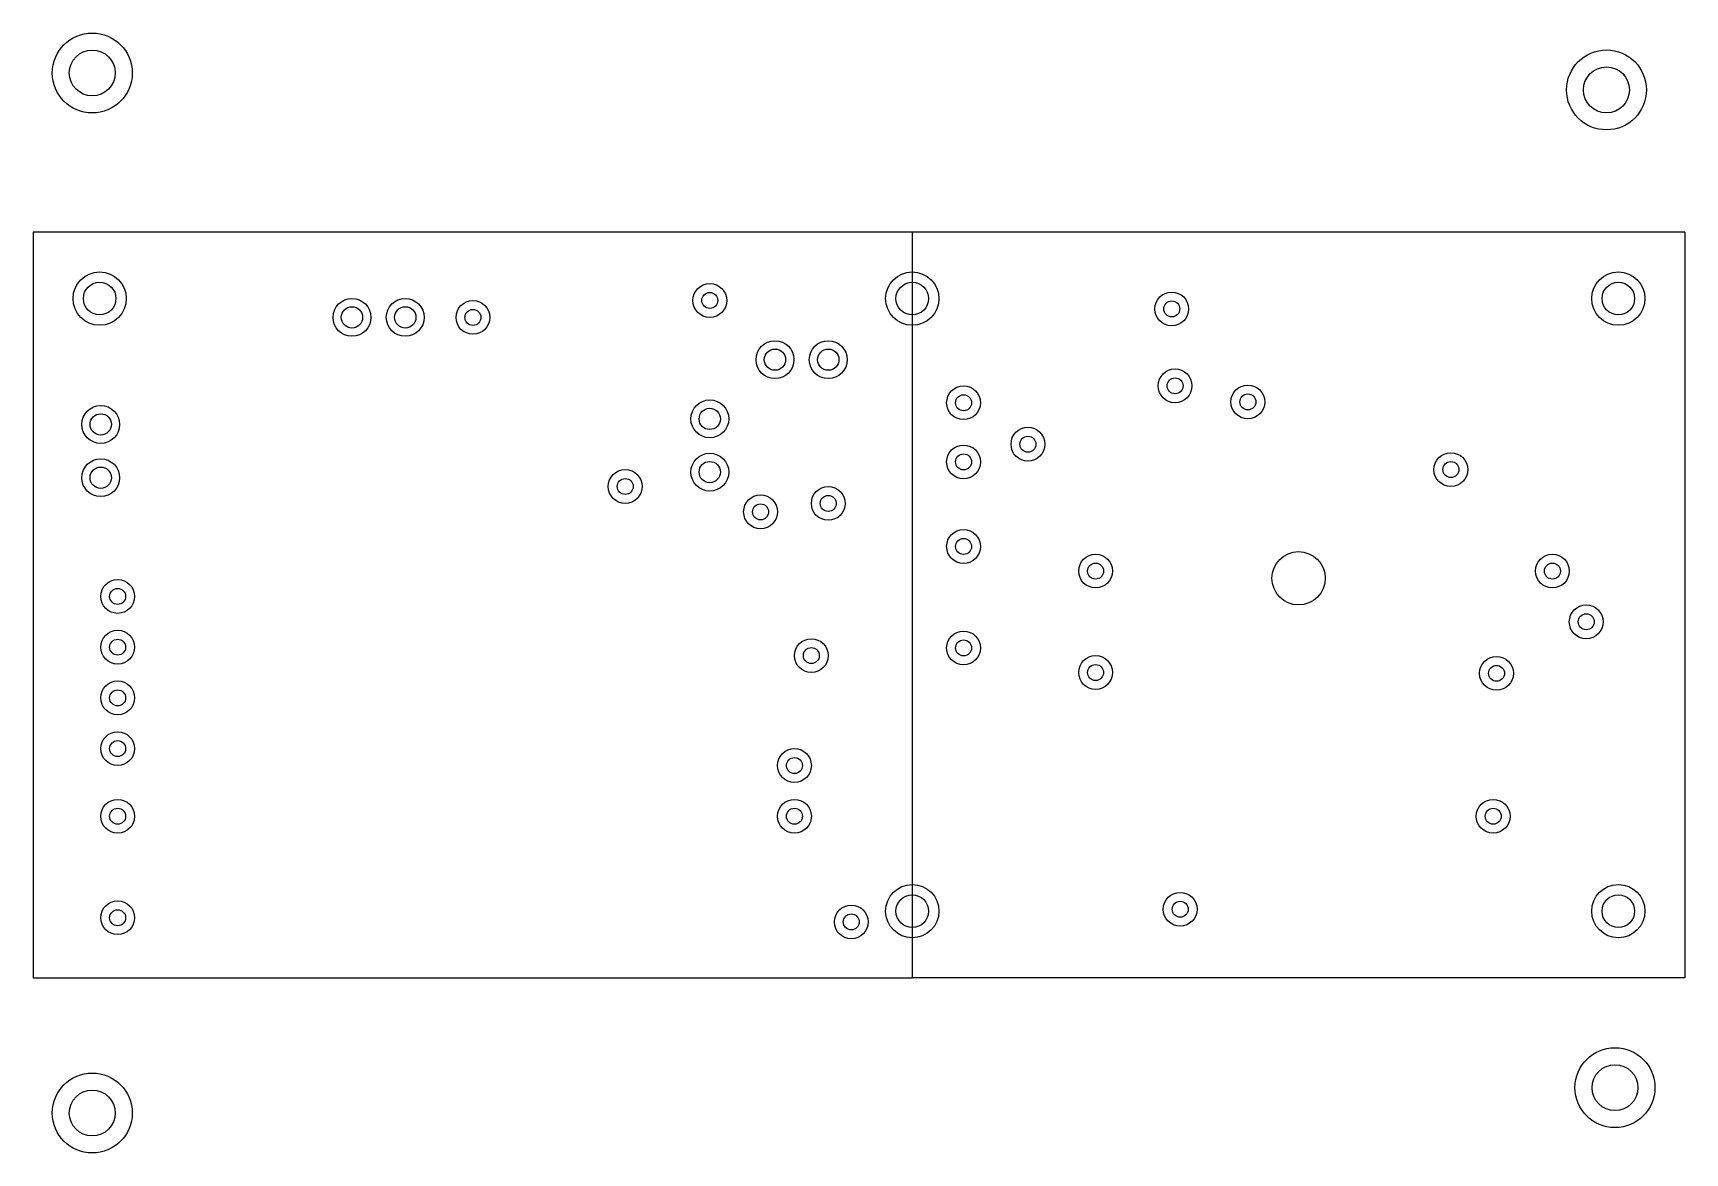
# Model space of a CAD drawing. Extents: x 0 to 62, y -6.6 to 35.5.
import ezdxf

# ---------------------------------------------------------------- set-up
doc = ezdxf.new("R2010")
doc.units = 0
for name, color, linetype in [('116', 5, 'CONTINUOUS'), ('17', 82, 'CONTINUOUS'), ('18', 82, 'CONTINUOUS'), ('20', 7, 'CONTINUOUS'), ('44', 253, 'CONTINUOUS')]:
    doc.layers.add(name, color=color, linetype=linetype)

# ---------------------------------------------------------------- blocks, each defined once
blk = doc.blocks.new('ROUNDP')
blk.add_circle((0, 0), 0.5)
blk = doc.blocks.new('ROUNDV')
blk.add_circle((0, 0), 0.5)

msp = doc.modelspace()

# ---------------------------------------------------------------- linework, layer by layer
at = {"layer": '116'}
for centre, radius in [((2.223, 33.973), 0.862), ((59.055, 33.337), 0.862), ((2.5, 25.5), 0.612), ((33, 25.5), 0.612), ((59.5, 25.5), 0.612), ((33, 2.5), 0.612), ((59.5, 2.5), 0.612), ((59.373, -4.128), 0.862), ((2.223, -5.08), 0.862)]:
    msp.add_circle(centre, radius, dxfattribs=at)
at = {"layer": '20'}
for p, q in [((33, 28), (0, 28)), ((0, 28), (0, 0)), ((33, 28), (33, 0)), ((62, 28), (33, 28)), ((62, 28), (62, 0)), ((0, 0), (33, 0)), ((62, 0), (33, 0))]:
    msp.add_line(p, q, dxfattribs=at)
for centre, radius in [((2.2225, 33.9725), 1.5), ((59.055, 33.3375), 1.5), ((2.5, 25.5), 1), ((33, 25.5), 1), ((59.5, 25.5), 1), ((47.5, 15), 1), ((33, 2.5), 1), ((59.5, 2.5), 1), ((59.3725, -4.1275), 1.5), ((2.2225, -5.08), 1.5)]:
    msp.add_circle(centre, radius, dxfattribs=at)
at = {"layer": '44'}
for centre, radius in [((25.401, 25.43), 0.3), ((11.97, 24.795), 0.4), ((13.97, 24.795), 0.4), ((16.51, 24.795), 0.3), ((42.7375, 25.1125), 0.3), ((27.846, 23.2074), 0.4), ((29.846, 23.2074), 0.4), ((42.8625, 22.225), 0.3), ((34.925, 21.59), 0.3), ((45.595, 21.62), 0.3), ((2.54, 20.775), 0.4), ((25.4, 20.985), 0.4), ((37.34, 20.0325), 0.3), ((25.4, 18.985), 0.4), ((34.925, 19.3675), 0.3), ((53.215, 19.08), 0.3), ((2.54, 18.775), 0.4), ((22.226, 18.445), 0.3), ((29.846, 17.81), 0.3), ((27.306, 17.4924), 0.3), ((34.925, 16.1925), 0.3), ((39.88, 15.27), 0.3), ((57.025, 15.27), 0.3), ((3.176, 14.3174), 0.3), ((58.295, 13.365), 0.3), ((3.176, 12.4123), 0.3), ((34.925, 12.3825), 0.3), ((29.211, 12.095), 0.3), ((39.88, 11.46), 0.3), ((54.9275, 11.43), 0.3), ((3.176, 10.5074), 0.3), ((3.176, 8.6024), 0.3), ((28.576, 7.9674), 0.3), ((3.176, 6.0624), 0.3), ((28.576, 6.0624), 0.3), ((54.8025, 6.0625), 0.3), ((3.176, 2.2524), 0.3), ((43.055, 2.57), 0.3), ((30.711, 2.095), 0.3)]:
    msp.add_circle(centre, radius, dxfattribs=at)

# ---------------------------------------------------------------- block references
at = {"layer": '17', "xscale": 1.4224, "yscale": 1.4224}
for p, rotation in [((11.97, 24.795), 180), ((11.97, 24.795), 180), ((13.97, 24.795), 180), ((13.97, 24.795), 180), ((27.846, 23.2074), 180), ((27.846, 23.2074), 180), ((29.846, 23.2074), 180), ((29.846, 23.2074), 180), ((2.54, 20.775), 270), ((2.54, 20.775), 270), ((25.4, 20.985), 270), ((25.4, 20.985), 270), ((2.54, 18.775), 270), ((2.54, 18.775), 270), ((25.4, 18.985), 270), ((25.4, 18.985), 270)]:
    msp.add_blockref('ROUNDP', p, dxfattribs=dict(at, rotation=rotation))
at = {"layer": '18', "xscale": 1.27, "yscale": 1.27}
for p in [(25.401, 25.43), (16.51, 24.795), (42.7375, 25.1125), (42.8625, 22.225), (34.925, 21.59), (45.595, 21.62), (37.34, 20.0325), (34.925, 19.3675), (53.215, 19.08), (22.226, 18.445), (27.306, 17.4924), (29.846, 17.81), (34.925, 16.1925), (39.88, 15.27), (57.025, 15.27), (3.176, 14.3174), (58.295, 13.365), (3.176, 12.4123), (29.211, 12.095), (34.925, 12.3825), (39.88, 11.46), (54.9275, 11.43), (3.176, 10.5074), (3.176, 8.6024), (28.576, 7.9674), (3.176, 6.0624), (28.576, 6.0624), (54.8025, 6.0625), (43.055, 2.57), (3.176, 2.2524), (30.711, 2.095)]:
    msp.add_blockref('ROUNDV', p, dxfattribs=at)

doc.saveas('drawing.dxf')
